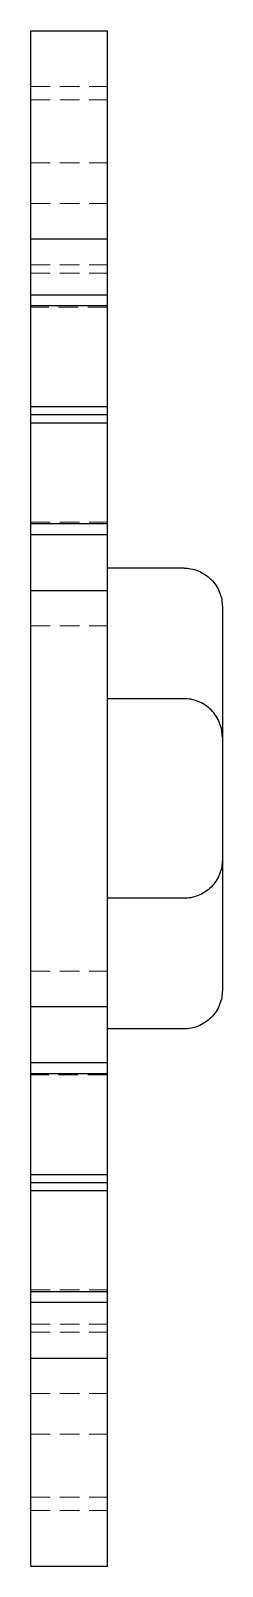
# Model space of a CAD drawing. Header units: millimetres. Extents: x 58 to 229, y 7 to 164.
# Drawn here: x 216.8 to 229.2, y 7 to 107 of the extents above.
import ezdxf

# ---------------------------------------------------------------- set-up
doc = ezdxf.new("R2010")
doc.units = ezdxf.units.MM
doc.linetypes.add('HIDDEN', pattern=[1.905, 1.27, -0.635])

msp = doc.modelspace()

# ---------------------------------------------------------------- linework, layer by layer
at = {"color": 7, "linetype": 'Continuous', "lineweight": 25}
for p, q in [((216.75, 105.75), (216.75, 107)), ((216.75, 107), (221.75, 107)), ((221.75, 105.75), (221.75, 107)), ((216.75, 93.45), (216.75, 105.75)), ((221.75, 93.45), (221.75, 105.75)), ((216.75, 93.45), (221.75, 93.45)), ((216.75, 89.81), (216.75, 93.45)), ((221.75, 89.81), (221.75, 93.45)), ((216.75, 89.81), (221.75, 89.81)), ((216.75, 89.1), (216.75, 89.81)), ((216.75, 89.1), (221.75, 89.1)), ((216.75, 82.53), (216.75, 89.1)), ((221.75, 89.1), (221.75, 89.81)), ((221.75, 82.53), (221.75, 89.1)), ((216.75, 82.53), (221.75, 82.53)), ((216.75, 82), (216.75, 82.53)), ((216.75, 82), (221.75, 82)), ((216.75, 81.47), (216.75, 82)), ((221.75, 82), (221.75, 82.53)), ((221.75, 81.47), (221.75, 82)), ((216.75, 81.47), (221.75, 81.47)), ((216.75, 74.9), (216.75, 81.47)), ((221.75, 74.9), (221.75, 81.47)), ((216.75, 74.9), (221.75, 74.9)), ((216.75, 74.19), (216.75, 74.9)), ((216.75, 70.55), (216.75, 74.19)), ((216.75, 74.19), (221.75, 74.19)), ((221.75, 74.19), (221.75, 74.9)), ((221.75, 70.55), (221.75, 74.19)), ((226.75, 72), (221.75, 72)), ((216.75, 43.45), (216.75, 70.55)), ((216.75, 70.55), (221.75, 70.55)), ((221.75, 43.45), (221.75, 70.55)), ((229.25, 69.5), (229.25, 61)), ((226.75, 63.5), (221.75, 63.5)), ((229.25, 61), (229.25, 53)), ((229.25, 53), (229.25, 44.5)), ((226.75, 50.5), (221.75, 50.5)), ((216.75, 39.81), (216.75, 43.45)), ((216.75, 43.45), (221.75, 43.45)), ((221.75, 39.81), (221.75, 43.45)), ((226.75, 42), (221.75, 42)), ((216.75, 39.81), (221.75, 39.81)), ((216.75, 39.1), (216.75, 39.81)), ((216.75, 39.1), (221.75, 39.1)), ((216.75, 32.52), (216.75, 39.1)), ((221.75, 39.1), (221.75, 39.81)), ((221.75, 32.52), (221.75, 39.1)), ((216.75, 32.52), (221.75, 32.52)), ((216.75, 32), (216.75, 32.52)), ((216.75, 32), (221.75, 32)), ((216.75, 31.48), (216.75, 32)), ((221.75, 32), (221.75, 32.52)), ((221.75, 31.48), (221.75, 32)), ((216.75, 31.48), (221.75, 31.48)), ((216.75, 24.9), (216.75, 31.48)), ((221.75, 24.9), (221.75, 31.48)), ((216.75, 24.9), (221.75, 24.9)), ((216.75, 24.19), (216.75, 24.9)), ((216.75, 20.55), (216.75, 24.19)), ((216.75, 24.19), (221.75, 24.19)), ((221.75, 24.19), (221.75, 24.9)), ((221.75, 20.55), (221.75, 24.19)), ((216.75, 20.55), (221.75, 20.55)), ((216.75, 8.25), (216.75, 20.55)), ((221.75, 8.25), (221.75, 20.55)), ((216.75, 7), (216.75, 8.25)), ((221.75, 7), (221.75, 8.25)), ((216.75, 7), (221.75, 7))]:
    msp.add_line(p, q, dxfattribs=at)
at = {"color": 7, "linetype": 'HIDDEN', "lineweight": 18}
for p, q in [((216.75, 103.36), (221.75, 103.36)), ((216.75, 102.5), (221.75, 102.5)), ((216.75, 98.4), (221.75, 98.4)), ((216.75, 95.75), (221.75, 95.75)), ((216.75, 91.75), (221.75, 91.75)), ((216.75, 91.22), (221.75, 91.22)), ((221.75, 89), (216.75, 89)), ((216.75, 75), (221.75, 75)), ((216.75, 68.25), (221.75, 68.25)), ((216.75, 45.75), (221.75, 45.75)), ((221.75, 39), (216.75, 39)), ((216.75, 25), (221.75, 25)), ((216.75, 22.77), (221.75, 22.77)), ((216.75, 22.25), (221.75, 22.25)), ((216.75, 18.25), (221.75, 18.25)), ((216.75, 15.6), (221.75, 15.6)), ((216.75, 11.5), (221.75, 11.5)), ((216.75, 10.64), (221.75, 10.64))]:
    msp.add_line(p, q, dxfattribs=at)
at = {"color": 7, "linetype": 'Continuous', "lineweight": 25}
for points in [[(226.75, 72), (227.04, 72), (227.36, 71.95), (227.98, 71.7), (228.27, 71.51), (228.76, 71.02), (228.95, 70.73), (229.2, 70.11), (229.25, 69.79), (229.25, 69.5)], [(229.25, 61), (229.25, 61.29), (229.2, 61.61), (228.95, 62.23), (228.76, 62.52), (228.27, 63.01), (227.98, 63.2), (227.36, 63.45), (227.04, 63.5), (226.75, 63.5)], [(229.25, 53), (229.25, 52.71), (229.2, 52.39), (228.95, 51.77), (228.76, 51.48), (228.27, 50.99), (227.98, 50.8), (227.36, 50.55), (227.04, 50.5), (226.75, 50.5)], [(229.25, 44.5), (229.25, 44.21), (229.2, 43.89), (228.95, 43.27), (228.76, 42.98), (228.27, 42.49), (227.98, 42.3), (227.36, 42.05), (227.04, 42), (226.75, 42)]]:
    msp.add_open_spline(points, degree=3, knots=[0, 0, 0, 0, 0.25, 0.25, 0.5, 0.5, 0.75, 0.75, 1, 1, 1, 1], dxfattribs=at)

doc.saveas('drawing.dxf')
